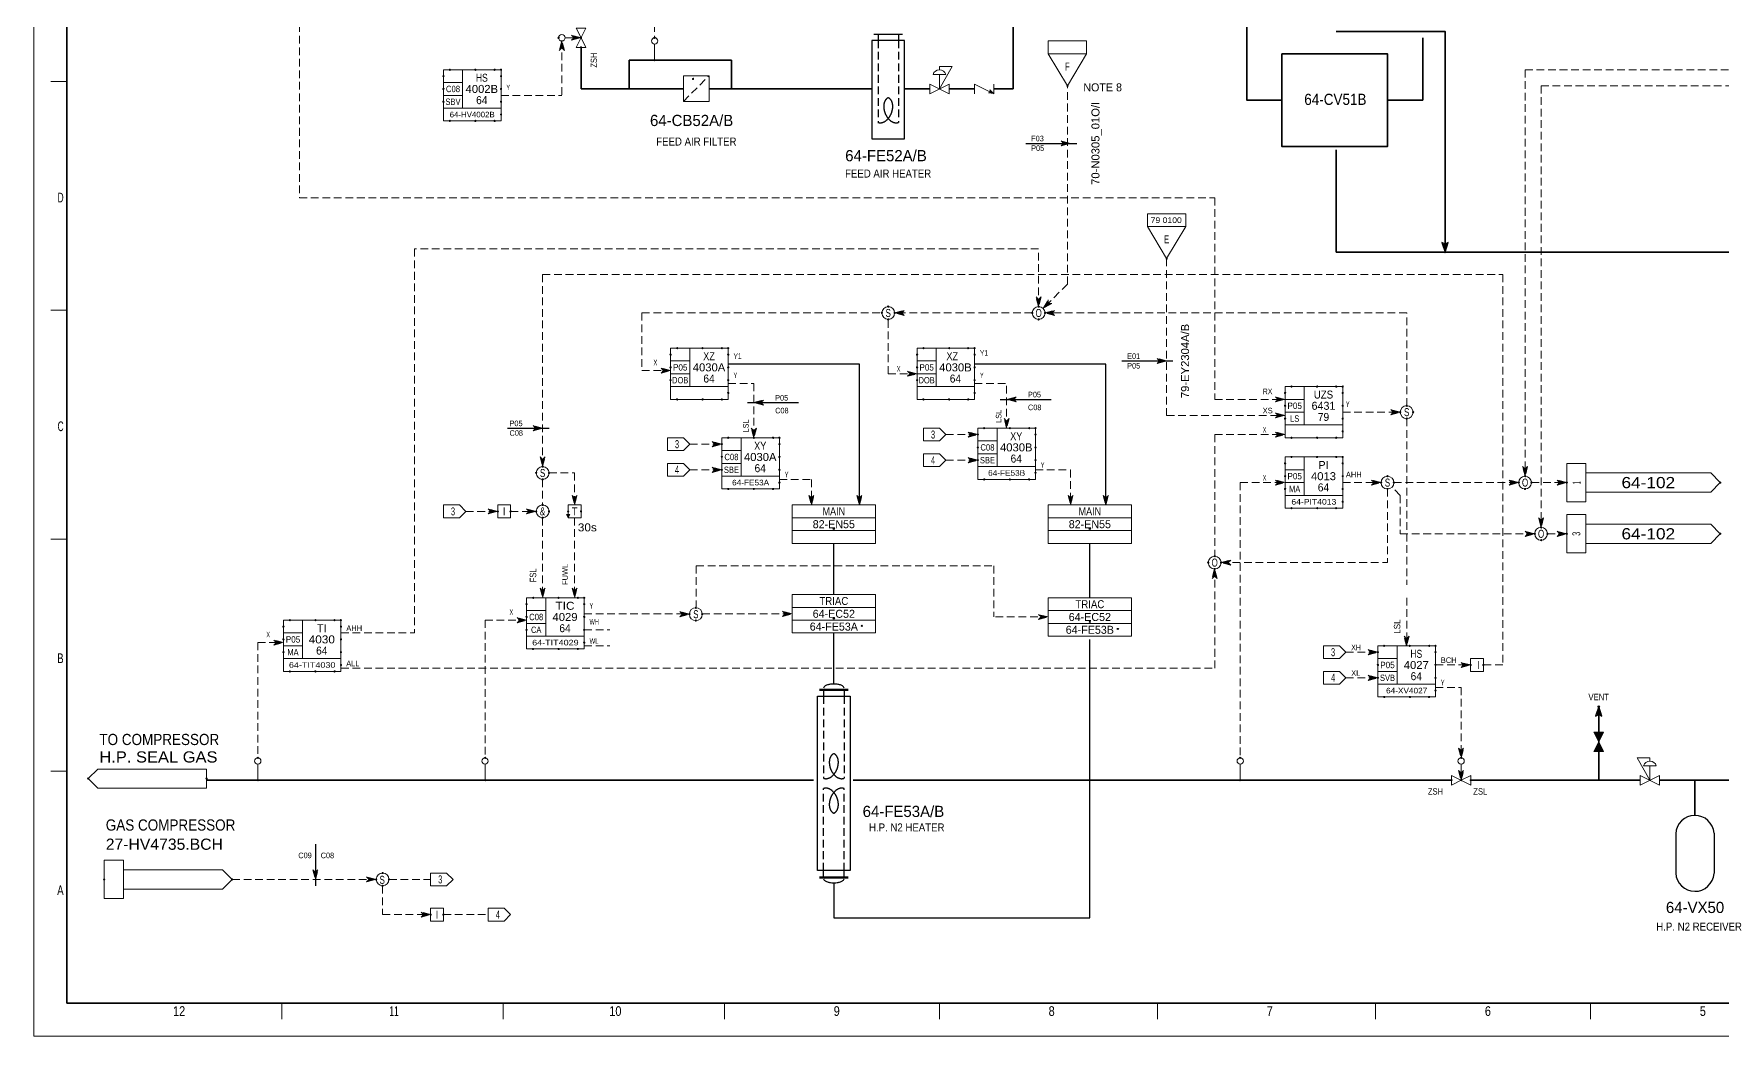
# Model space of a CAD drawing. Header units: millimetres. Extents: x 0 to 845, y 0 to 594.
# Drawn here: x 0 to 528, y 0 to 313 of the extents above; entities that cross this region are included whole.
import ezdxf
from ezdxf.enums import TextEntityAlignment as Align

# ---------------------------------------------------------------- set-up
doc = ezdxf.new("R2010")
doc.units = ezdxf.units.MM
doc.header["$LTSCALE"] = 0.8
doc.header["$PDMODE"] = 32
doc.header["$PDSIZE"] = 0.4
doc.linetypes.add('MEDIUM_DASHED', pattern=[4.5, 3, -1.5])
for name, color, linetype, lineweight in [('1', 7, 'Continuous', 13), ('12', 7, 'Continuous', 13), ('14', 7, 'MEDIUM_DASHED', 25), ('18', 7, 'Continuous', 25), ('30', 7, 'Continuous', 25), ('36', 7, 'Continuous', 25), ('4', 7, 'Continuous', 35), ('40', 7, 'Continuous', 35), ('43', 7, 'Continuous', 13), ('45', 7, 'Continuous', 13), ('46', 7, 'MEDIUM_DASHED', 13), ('47', 7, 'Continuous', 13), ('48', 7, 'Continuous', 13), ('49', 7, 'Continuous', 13), ('50', 7, 'Continuous', 13), ('53', 7, 'Continuous', 13), ('9', 7, 'Continuous', 13)]:
    doc.layers.add(name, color=color, linetype=linetype, lineweight=lineweight)
doc.layers.add('16', color=7, linetype='Continuous')
doc.layers.add('35', color=7, linetype='Continuous')

msp = doc.modelspace()

# ---------------------------------------------------------------- hatches: boundary and pattern name
at = {"layer": '1'}
for points in [[(487.5, 95), (489, 92), (490.5, 95)], [(487.5, 89), (489, 92), (490.5, 89)]]:
    msp.add_hatch(color=256, dxfattribs=at).paths.add_polyline_path(points)

# ---------------------------------------------------------------- linework, layer by layer
at = {"layer": '1', "lineweight": 25}
for p, q in [((262.5197, 313.0803), (271.4803, 313.0803)), ((263.8, 313.0803), (263.8, 311.1598)), ((270.2, 313.0803), (270.2, 311.1598)), ((310, 279), (325.9472, 279)), ((340, 211), (355.9472, 211)), ((223, 198), (238.9472, 198)), ((302, 199), (317.9472, 199)), ((148, 190), (161, 190)), ((10.3331, 10.3819), (10.3331, 156.3638)), ((245.5197, 108.4567), (254.4803, 108.4567)), ((245.5197, 108.137), (254.4803, 108.137)), ((246.8, 108.137), (246.8, 106.2173)), ((253.2, 108.137), (253.2, 106.2173)), ((88, 60), (88, 47)), ((245.5197, 49.8567), (254.4803, 49.8567)), ((245.5197, 49.537), (254.4803, 49.537)), ((246.8, 49.8567), (246.8, 51.7772)), ((253.2, 49.8567), (253.2, 51.7772))]:
    msp.add_line(p, q, dxfattribs=at)
at = {"layer": '1'}
for p, q in [((283, 303), (283, 302)), ((287, 303), (283, 303)), ((283, 296), (287, 303)), ((10.3331, 298.3181), (5.3213, 298.3181)), ((281, 300.5), (285, 300.5)), ((283, 296), (283, 300.5)), ((300, 294.5), (294, 297.5)), ((294, 297.5), (294, 294.5)), ((300, 297.5), (300, 294.5)), ((299, 295.0008), (299.8937, 294.5535)), ((10.3331, 226.8378), (5.3213, 226.8378)), ((10.3331, 155.3567), (5.3213, 155.3567)), ((501, 87), (505, 87)), ((505, 80), (501, 87)), ((507, 84.5), (503, 84.5)), ((505, 87), (505, 86)), ((505, 80), (505, 84.5)), ((10.3331, 82.8693), (5.3213, 82.8693)), ((77.4913, 10.3819), (77.4913, 5.348)), ((146.6543, 10.3819), (146.6543, 5.348)), ((215.8173, 10.3819), (215.8173, 5.348)), ((282.9756, 10.3819), (282.9756, 5.348)), ((351.1362, 10.3819), (351.1362, 5.348)), ((419.2969, 10.3819), (419.2969, 5.348)), ((486.4551, 10.3819), (486.4551, 5.348))]:
    msp.add_line(p, q, dxfattribs=at)
at = {"layer": '1', "lineweight": 35}
msp.add_line((648.9504, 10.3819), (10.3331, 10.3819), dxfattribs=at)
msp.add_lwpolyline([(829.263, 112.0142), (829.263, 582.2276), (10.3331, 582.2276), (10.3331, 10.3819)], dxfattribs=at)
at = {"layer": '1', "lineweight": 25}
for points in [[(261.8803, 280.4402), (272.1197, 280.4402), (272.1197, 311.1598), (261.8803, 311.1598)], [(244.8803, 106.2173), (255.1197, 106.2173), (255.1197, 51.7772), (244.8803, 51.7772)]]:
    msp.add_lwpolyline(points, close=True, dxfattribs=at)
at = {"layer": '1'}
for points in [[(280, 294.5), (280, 297.5), (286, 294.5), (286, 297.5)], [(298.7756, 295.6701), (299, 295.0008), (298.3291, 294.7756), (299.8937, 294.5535)], [(487.5, 95), (489, 92), (490.5, 95)], [(487.5, 89), (489, 92), (490.5, 89)], [(508, 78.5), (508, 81.5), (502, 78.5), (502, 81.5)]]:
    msp.add_lwpolyline(points, close=True, dxfattribs=at)
for points in [[(298.9433, 295.4465), (299.6701, 294.6654), (298.6087, 294.7756)], [(298.6087, 294.7756), (299.2228, 294.889), (298.9433, 295.4465)], [(299.111, 295.2244), (299.4465, 294.7772), (298.8882, 294.7772)]]:
    msp.add_lwpolyline(points, dxfattribs=at)
for centre, start, end in [((283, 299.9165), 16.2602, 163.73982), ((505, 83.9165), 16.26018, 163.7398)]:
    msp.add_arc(centre, 2.0827, start, end, dxfattribs=at)
at = {"layer": '1', "lineweight": 25}
for centre, radius, start, end in [((247.379, 108.7794), 0.579, 134.47215, 180.24052), ((248.5497, 107.5735), 2.2597, 111.07192, 134.23193), ((249.5393, 105.0047), 5.0125, 99.84873, 111.06972), ((250.0006, 102.3507), 7.7063, 90.00404, 99.85285), ((249.9995, 102.3511), 7.7059, 80.14692, 89.99572), ((250.4607, 105.0047), 5.0125, 68.93028, 80.15127), ((251.4502, 107.5733), 2.2599, 45.76685, 68.92686), ((252.6211, 108.7794), 0.5789, 359.76262, 45.53099), ((247.379, 49.2146), 0.579, 179.75948, 225.52785), ((248.5497, 50.4205), 2.2597, 225.76807, 248.92808), ((249.5393, 52.9893), 5.0125, 248.93028, 260.15127), ((250.0006, 55.6433), 7.7063, 260.14715, 269.99596), ((249.9995, 55.6429), 7.7059, 270.00428, 279.85308), ((250.4607, 52.9893), 5.0125, 279.84873, 291.06972), ((251.4502, 50.4207), 2.2599, 291.07314, 314.23315), ((252.6211, 49.2146), 0.5789, 314.46901, 0.23738)]:
    msp.add_arc(centre, radius, start, end, dxfattribs=at)
at = {"layer": '12'}
for p, q in [((278, 190), (278, 186)), ((278, 190), (283, 190)), ((198, 187), (198, 183)), ((198, 187), (203, 187)), ((278, 182), (278, 178)), ((278, 182), (283, 182)), ((198, 179), (198, 175)), ((198, 179), (203, 179)), ((128, 166), (128, 162)), ((128, 166), (133, 166)), ((237, 162), (263, 162)), ((317, 162), (343, 162)), ((237, 158), (263, 158)), ((317, 158), (343, 158)), ((237, 134), (263, 134)), ((317, 133), (343, 133)), ((237, 130), (263, 130)), ((317, 129), (343, 129)), ((403, 122), (403, 118)), ((403, 122), (408, 122)), ((403, 114), (403, 110)), ((403, 114), (408, 114)), ((124, 51), (124, 47)), ((124, 51), (129, 51)), ((142, 40), (142, 36)), ((142, 40), (147, 40))]:
    msp.add_line(p, q, dxfattribs=at)
for points in [[(0, 594), (841, 594), (841, 0), (0, 0)], [(237, 154), (263, 154), (263, 166), (237, 166)], [(317, 154), (343, 154), (343, 166), (317, 166)], [(237, 126), (263, 126), (263, 138), (237, 138)], [(317, 125), (343, 125), (343, 137), (317, 137)]]:
    msp.add_lwpolyline(points, close=True, dxfattribs=at)
for points in [[(278, 186), (283, 186), (285, 188), (283, 190)], [(198, 183), (203, 183), (205, 185), (203, 187)], [(278, 178), (283, 178), (285, 180), (283, 182)], [(198, 175), (203, 175), (205, 177), (203, 179)], [(128, 162), (133, 162), (135, 164), (133, 166)], [(403, 118), (408, 118), (410, 120), (408, 122)], [(403, 110), (408, 110), (410, 112), (408, 114)], [(124, 47), (129, 47), (131, 49), (129, 51)], [(142, 36), (147, 36), (149, 38), (147, 40)]]:
    msp.add_lwpolyline(points, dxfattribs=at)
msp.add_point((206, 299.126), dxfattribs=at)
at = {"layer": '14'}
for p, q in [((263.8, 311.1598), (263.8, 285.5598)), ((270.2, 311.1598), (270.2, 285.5598)), ((246.8, 106.2173), (246.8, 80.6173)), ((253.2, 106.2173), (253.2, 80.6173)), ((246.8, 51.7772), (246.8, 77.3772)), ((253.2, 51.7772), (253.2, 77.3772))]:
    msp.add_line(p, q, dxfattribs=at)
for centre, radius, start, end in [((270.2773, 290.5118), 4.6962, 169.58066, 186.85122), ((268.6768, 290.8066), 3.0688, 144.34582, 169.59087), ((267.7261, 291.4804), 1.9035, 112.42278, 144.14386), ((266.2739, 291.4805), 1.9034, 35.85395, 67.57504), ((265.3231, 290.8066), 3.0688, 10.40913, 35.65418), ((263.7226, 290.5118), 4.6962, 353.14878, 10.41934), ((264.5381, 287.3144), 1.9034, 247.18232, 278.9034), ((264.3471, 288.4641), 3.0688, 279.10476, 304.34981), ((271.671, 290.6792), 6.0999, 186.85074, 202.61654), ((271.6706, 290.6798), 6.0997, 202.62343, 218.38923), ((263.4294, 289.8081), 4.6962, 304.34176, 321.61231), ((270.5705, 289.8081), 4.6962, 218.38769, 235.65824), ((262.3294, 290.68), 6.0998, 321.60889, 337.37469), ((269.6528, 288.4641), 3.0688, 235.65019, 260.89524), ((262.329, 290.6789), 6.0998, 337.38559, 353.15139), ((269.4618, 287.3145), 1.9035, 261.09617, 292.81725), ((253.2774, 85.5688), 4.6962, 169.58066, 186.85122), ((254.671, 85.7362), 6.0999, 186.85074, 202.61654), ((251.6768, 85.8636), 3.0688, 144.34582, 169.59087), ((250.7261, 86.5374), 1.9035, 112.42278, 144.14386), ((249.2739, 86.5375), 1.9034, 35.85395, 67.57504), ((248.3232, 85.8636), 3.0688, 10.40913, 35.65418), ((245.329, 85.7359), 6.0998, 337.38559, 353.15139), ((246.7226, 85.5688), 4.6962, 353.14878, 10.41934), ((247.5382, 82.3714), 1.9034, 247.18232, 278.9034), ((247.3471, 83.5211), 3.0688, 279.10476, 304.34981), ((254.6706, 85.7368), 6.0997, 202.62343, 218.38923), ((246.4294, 84.865), 4.6962, 304.34176, 321.61231), ((253.5706, 84.865), 4.6962, 218.38769, 235.65824), ((245.3294, 85.737), 6.0998, 321.60889, 337.37469), ((252.6529, 83.5211), 3.0688, 235.65019, 260.89524), ((252.4619, 82.3715), 1.9035, 261.09617, 292.81725), ((247.5382, 75.6226), 1.9034, 81.0966, 112.81768), ((247.3471, 74.4728), 3.0688, 55.65019, 80.89524), ((254.671, 72.2578), 6.0999, 157.38346, 173.14926), ((254.6706, 72.2572), 6.0997, 141.61077, 157.37657), ((246.4294, 73.1289), 4.6962, 38.38769, 55.65824), ((253.5706, 73.1289), 4.6962, 124.34176, 141.61231), ((245.3294, 72.257), 6.0998, 22.62531, 38.39111), ((252.6529, 74.4728), 3.0688, 99.10476, 124.34981), ((245.329, 72.258), 6.0998, 6.84861, 22.61441), ((252.4619, 75.6225), 1.9035, 67.18275, 98.90383), ((253.2774, 72.4252), 4.6962, 173.14878, 190.41934), ((251.6768, 72.1303), 3.0688, 190.40913, 215.65418), ((250.7261, 71.4566), 1.9035, 215.85614, 247.57722), ((249.2739, 71.4565), 1.9034, 292.42496, 324.14605), ((248.3232, 72.1303), 3.0688, 324.34582, 349.59087), ((246.7226, 72.4252), 4.6962, 349.58066, 6.85122)]:
    msp.add_arc(centre, radius, start, end, dxfattribs=at)
at = {"layer": '16'}
for p in [(250, 158.4992), (330, 158.4992), (250, 130.4992), (258.7496, 128.2496), (330, 129.4992), (338.7496, 127.2496)]:
    msp.add_point(p, dxfattribs=at)
at = {"layer": '18'}
for p, q in [((250, 138), (250, 154)), ((330, 137), (330, 154)), ((250, 110), (250, 126))]:
    msp.add_line(p, q, dxfattribs=at)
for points in [[(258, 166), (258, 210), (217, 210)], [(335, 166), (335, 210), (294, 210)], [(250, 48), (250, 37), (330, 37), (330, 124)]]:
    msp.add_lwpolyline(points, dxfattribs=at)
at = {"layer": '30'}
for p, q in [((441, 246.5), (441, 247)), ((441, 246), (441, 245.5)), ((489, 102), (489, 102.5)), ((489, 101.5), (489, 101))]:
    msp.add_line(p, q, dxfattribs=at)
for points in [[(441, 245), (442, 248), (441, 247.5), (440, 248)], [(441.5, 247.5), (441, 246), (440.5, 247.5), (441, 247)], [(489, 103), (488, 100), (489, 100.5), (490, 100)], [(488.5, 100.5), (489, 102), (489.5, 100.5), (489, 101)]]:
    msp.add_lwpolyline(points, close=True, dxfattribs=at)
for p in [(441, 247.5), (441, 245), (489, 103), (489, 100.5)]:
    msp.add_point(p, dxfattribs=at)
at = {"layer": '36'}
for p, q in [((513.0953, 63.5008), (513.0953, 50.7685)), ((525.0953, 63.5008), (525.0953, 50.926))]:
    msp.add_line(p, q, dxfattribs=at)
for centre, start, end in [((519.0747, 63.0005), 4.03476, 177.39177), ((519.0747, 51.2761), 182.60823, 355.96524)]:
    msp.add_arc(centre, 6, start, end, dxfattribs=at)
at = {"layer": '4'}
msp.add_lwpolyline([(390, 307), (423, 307), (423, 278), (390, 278)], close=True, dxfattribs=at)
at = {"layer": '40'}
for p, q in [((434, 312), (434, 292.5)), ((171, 309), (171, 296)), ((186, 305), (186, 296)), ((218, 305), (186, 305)), ((218, 296), (218, 305)), ((203, 296), (171, 296)), ((262, 296), (211, 296)), ((272, 296), (280, 296)), ((286, 296), (294, 296)), ((300, 296), (306, 296)), ((423, 292.5), (434, 292.5)), ((407, 277), (407, 245)), ((407, 245), (649, 245)), ((489, 103), (489, 80)), ((243.6, 80), (54, 80)), ((443, 80), (256, 80)), ((502, 80), (449, 80)), ((530, 80), (508, 80)), ((519, 80), (519, 69))]:
    msp.add_line(p, q, dxfattribs=at)
for points in [[(379, 360.5), (379, 292.5), (390, 292.5)], [(300, 354), (306, 354), (306, 296)], [(407, 314), (441, 314), (441, 245)]]:
    msp.add_lwpolyline(points, dxfattribs=at)
at = {"layer": '40', "lineweight": 13}
msp.add_lwpolyline([(203, 300.126), (211, 300.126), (211, 292.126), (203, 292.126)], close=True, dxfattribs=at)
at = {"layer": '43'}
msp.add_lwpolyline([(54, 83.5), (20, 83.5), (17, 80.5), (20, 77.5), (54, 77.5)], close=True, dxfattribs=at)
for p in [(17, 80.5), (54, 80.5)]:
    msp.add_point(p, dxfattribs=at)
at = {"layer": '46'}
for p, q in [((83, 363), (83, 262)), ((194, 327), (194, 312)), ((165, 311), (165, 294)), ((466, 302), (555, 302)), ((466, 302), (466, 175)), ((203, 292.126), (211, 300.126)), ((323, 235), (323, 297)), ((471, 297), (471, 159.0772)), ((471, 297), (712.0236, 297)), ((146, 294), (165, 294)), ((83, 262), (369, 262)), ((369, 262), (369, 199)), ((119, 246), (119, 126)), ((314, 246), (119, 246)), ((314, 228), (314, 246)), ((354, 243), (354, 194)), ((159, 238), (459, 238)), ((159, 238), (159, 178)), ((459, 238), (459, 116)), ((323, 235), (315.4142, 227.4142)), ((190, 226), (265, 226)), ((190, 226), (190, 208)), ((267, 207), (267, 224)), ((312, 226), (269, 226)), ((429, 226), (316, 226)), ((429, 197), (429, 226)), ((190, 208), (199, 208)), ((267, 207), (276, 207)), ((217, 204), (225, 204)), ((225, 204), (225, 187)), ((294, 204), (304, 204)), ((304, 190), (304, 204)), ((369, 199), (391, 199)), ((409, 195), (427, 195)), ((409, 195), (427, 195)), ((429, 193), (429, 141)), ((205, 185), (215, 185)), ((285, 188), (295, 188)), ((369, 188), (391, 188)), ((369, 188), (369, 150)), ((285, 180), (295, 180)), ((205, 177), (215, 177)), ((313, 177), (324, 177)), ((324, 177), (324, 167)), ((159, 174), (159, 166)), ((377, 173), (377, 87)), ((377, 173), (392, 173)), ((409, 173), (421, 173)), ((423, 171), (423, 148)), ((427, 169), (424.4142, 171.5858)), ((425, 173), (463, 173)), ((427, 169), (427, 157)), ((468, 173), (479, 173)), ((135, 164), (145, 164)), ((149, 164), (157, 164)), ((159, 162), (159, 137)), ((169, 162), (169, 137)), ((427, 157), (468, 157)), ((473, 157), (479, 157)), ((371, 148), (423, 148)), ((207, 147), (300, 147)), ((207, 147), (207, 133.8756)), ((300, 147), (300, 131)), ((172, 132), (204, 132)), ((208.8748, 132), (236, 132)), ((429, 137), (429, 122)), ((141, 130), (141, 87)), ((141, 130), (154, 130)), ((172, 127), (180, 127)), ((300.5, 131), (315.5, 131)), ((70, 123), (77, 123)), ((70, 123), (70, 87)), ((96, 126), (119, 126)), ((172, 122), (180, 122)), ((410, 120), (420, 120)), ((96, 115), (121, 115)), ((410, 112), (420, 112)), ((438, 116), (448, 116)), ((453, 116), (459, 116)), ((438, 109), (446, 109)), ((446, 109), (446, 88)), ((62, 49), (107, 49)), ((111, 49), (124, 49)), ((109, 47), (109, 38)), ((109, 38), (123, 38)), ((128, 38), (142, 38))]:
    msp.add_line(p, q, dxfattribs=at)
for points in [[(171.026, 312), (168.026, 312.8), (168.826, 312), (168.026, 311.2)], [(170.626, 312), (168.426, 312.6), (169.026, 312), (168.426, 311.4)], [(170.226, 312), (168.826, 312.4), (169.226, 312), (168.826, 311.6)], [(169.826, 312), (169.226, 312.2), (169.426, 312), (169.226, 311.8)], [(165, 311), (164.2, 308), (165, 308.8), (165.8, 308)], [(165, 310.6), (164.4, 308.4), (165, 309), (165.6, 308.4)], [(165, 310.2), (164.6, 308.8), (165, 309.2), (165.4, 308.8)], [(165, 309.8), (164.8, 309.2), (165, 309.4), (165.2, 309.2)], [(324, 279), (321, 279.8), (321.8, 279), (321, 278.2)], [(323.6, 279), (321.4, 279.6), (322, 279), (321.4, 278.4)], [(323.2, 279), (321.8, 279.4), (322.2, 279), (321.8, 278.6)], [(322.8, 279), (322.2, 279.2), (322.4, 279), (322.2, 278.8)], [(313.9764, 228), (313.1764, 231), (313.9764, 230.2), (314.7764, 231)], [(313.9764, 228.4), (313.3764, 230.6), (313.9764, 230), (314.5764, 230.6)], [(313.9764, 228.8), (313.5764, 230.2), (313.9764, 229.8), (314.3764, 230.2)], [(313.9764, 229.2), (313.7764, 229.8), (313.9764, 229.6), (314.1764, 229.8)], [(315.4142, 227.4142), (316.9693, 230.1016), (316.9693, 228.9701), (318.1008, 228.9701)], [(315.6969, 227.6976), (316.8283, 229.6772), (316.8283, 228.8283), (317.6764, 228.8283)], [(315.9795, 227.9803), (316.6874, 229.2535), (316.6866, 228.6874), (317.2528, 228.6874)], [(316.2622, 228.263), (316.5457, 228.8283), (316.5457, 228.5457), (316.8276, 228.5449)], [(269, 226), (272, 226.8), (271.2, 226), (272, 225.2)], [(269.4, 226), (271.6, 226.6), (271, 226), (271.6, 225.4)], [(269.8, 226), (271.2, 226.4), (270.8, 226), (271.2, 225.6)], [(270.2, 226), (270.8, 226.2), (270.6, 226), (270.8, 225.8)], [(316, 226), (319, 226.8), (318.2, 226), (319, 225.2)], [(316.4, 226), (318.6, 226.6), (318, 226), (318.6, 225.4)], [(316.8, 226), (318.2, 226.4), (317.8, 226), (318.2, 225.6)], [(317.2, 226), (317.8, 226.2), (317.6, 226), (317.8, 225.8)], [(354, 211), (351, 211.8), (351.8, 211), (351, 210.2)], [(353.6, 211), (351.4, 211.6), (352, 211), (351.4, 210.4)], [(353.2, 211), (351.8, 211.4), (352.2, 211), (351.8, 210.6)], [(352.8, 211), (352.2, 211.2), (352.4, 211), (352.2, 210.8)], [(199, 208), (196, 208.8), (196.8, 208), (196, 207.2)], [(198.6, 208), (196.4, 208.6), (197, 208), (196.4, 207.4)], [(198.2, 208), (196.8, 208.4), (197.2, 208), (196.8, 207.6)], [(197.8, 208), (197.2, 208.2), (197.4, 208), (197.2, 207.8)], [(276, 207), (273, 207.8), (273.8, 207), (273, 206.2)], [(275.6, 207), (273.4, 207.6), (274, 207), (273.4, 206.4)], [(275.2, 207), (273.8, 207.4), (274.2, 207), (273.8, 206.6)], [(274.8, 207), (274.2, 207.2), (274.4, 207), (274.2, 206.8)], [(225, 198), (228, 198.8), (227.2, 198), (228, 197.2)], [(225.4, 198), (227.6, 198.6), (227, 198), (227.6, 197.4)], [(225.8, 198), (227.2, 198.4), (226.8, 198), (227.2, 197.6)], [(226.2, 198), (226.8, 198.2), (226.6, 198), (226.8, 197.8)], [(304, 199), (307, 199.8), (306.2, 199), (307, 198.2)], [(304.4, 199), (306.6, 199.6), (306, 199), (306.6, 198.4)], [(304.8, 199), (306.2, 199.4), (305.8, 199), (306.2, 198.6)], [(305.2, 199), (305.8, 199.2), (305.6, 199), (305.8, 198.8)], [(391, 199), (388, 199.8), (388.8, 199), (388, 198.2)], [(390.6, 199), (388.4, 199.6), (389, 199), (388.4, 198.4)], [(390.2, 199), (388.8, 199.4), (389.2, 199), (388.8, 198.6)], [(389.8, 199), (389.2, 199.2), (389.4, 199), (389.2, 198.8)], [(427, 195), (424, 195.8), (424.8, 195), (424, 194.2)], [(426.6, 195), (424.4, 195.6), (425, 195), (424.4, 194.4)], [(426.2, 195), (424.8, 195.4), (425.2, 195), (424.8, 194.6)], [(159, 190), (156, 190.8), (156.8, 190), (156, 189.2)], [(158.6, 190), (156.4, 190.6), (157, 190), (156.4, 189.4)], [(158.2, 190), (156.8, 190.4), (157.2, 190), (156.8, 189.6)], [(157.8, 190), (157.2, 190.2), (157.4, 190), (157.2, 189.8)], [(225, 187), (224.2, 190), (225, 189.2), (225.8, 190)], [(304, 190), (303.2, 193), (304, 192.2), (304.8, 193)], [(304, 190.4), (303.4, 192.6), (304, 192), (304.6, 192.6)], [(304, 190.8), (303.6, 192.2), (304, 191.8), (304.4, 192.2)], [(304, 191.2), (303.8, 191.8), (304, 191.6), (304.2, 191.8)], [(390.6, 194), (388.4, 194.6), (389, 194), (388.4, 193.4)], [(390.2, 194), (388.8, 194.4), (389.2, 194), (388.8, 193.6)], [(389.8, 194), (389.2, 194.2), (389.4, 194), (389.2, 193.8)], [(425.8, 195), (425.2, 195.2), (425.4, 195), (425.2, 194.8)], [(215, 185), (212, 185.8), (212.8, 185), (212, 184.2)], [(214.6, 185), (212.4, 185.6), (213, 185), (212.4, 184.4)], [(214.2, 185), (212.8, 185.4), (213.2, 185), (212.8, 184.6)], [(213.8, 185), (213.2, 185.2), (213.4, 185), (213.2, 184.8)], [(225, 187.4), (224.4, 189.6), (225, 189), (225.6, 189.6)], [(225, 187.8), (224.6, 189.2), (225, 188.8), (225.4, 189.2)], [(225, 188.2), (224.8, 188.8), (225, 188.6), (225.2, 188.8)], [(295, 188), (292, 188.8), (292.8, 188), (292, 187.2)], [(294.6, 188), (292.4, 188.6), (293, 188), (292.4, 187.4)], [(294.2, 188), (292.8, 188.4), (293.2, 188), (292.8, 187.6)], [(293.8, 188), (293.2, 188.2), (293.4, 188), (293.2, 187.8)], [(391, 188), (388, 188.8), (388.8, 188), (388, 187.2)], [(390.6, 188), (388.4, 188.6), (389, 188), (388.4, 187.4)], [(390.2, 188), (388.8, 188.4), (389.2, 188), (388.8, 187.6)], [(389.8, 188), (389.2, 188.2), (389.4, 188), (389.2, 187.8)], [(159, 178), (159.8, 181), (159, 180.2), (158.2, 181)], [(159, 178.4), (159.6, 180.6), (159, 180), (158.4, 180.6)], [(159, 178.8), (159.4, 180.2), (159, 179.8), (158.6, 180.2)], [(159, 179.2), (159.2, 179.8), (159, 179.6), (158.8, 179.8)], [(295, 180), (292, 180.8), (292.8, 180), (292, 179.2)], [(294.6, 180), (292.4, 180.6), (293, 180), (292.4, 179.4)], [(294.2, 180), (292.8, 180.4), (293.2, 180), (292.8, 179.6)], [(293.8, 180), (293.2, 180.2), (293.4, 180), (293.2, 179.8)], [(215, 177), (212, 177.8), (212.8, 177), (212, 176.2)], [(214.6, 177), (212.4, 177.6), (213, 177), (212.4, 176.4)], [(214.2, 177), (212.8, 177.4), (213.2, 177), (212.8, 176.6)], [(213.8, 177), (213.2, 177.2), (213.4, 177), (213.2, 176.8)], [(466, 175), (465.2, 178), (466, 177.2), (466.8, 178)], [(466, 175.4), (465.4, 177.6), (466, 177), (466.6, 177.6)], [(466, 175.8), (465.6, 177.2), (466, 176.8), (466.4, 177.2)], [(466, 176.2), (465.8, 176.8), (466, 176.6), (466.2, 176.8)], [(169, 166), (169.8, 169), (169, 168.2), (168.2, 169)], [(243, 166), (243.8, 169), (243, 168.2), (242.2, 169)], [(258, 166), (258.8, 169), (258, 168.2), (257.2, 169)], [(324, 166), (324.8, 169), (324, 168.2), (323.2, 169)], [(335, 166), (335.8, 169), (335, 168.2), (334.2, 169)], [(391, 173), (388, 173.8), (388.8, 173), (388, 172.2)], [(390.6, 173), (388.4, 173.6), (389, 173), (388.4, 172.4)], [(390.2, 173), (388.8, 173.4), (389.2, 173), (388.8, 172.6)], [(389.8, 173), (389.2, 173.2), (389.4, 173), (389.2, 172.8)], [(421, 173), (418, 173.8), (418.8, 173), (418, 172.2)], [(420.6, 173), (418.4, 173.6), (419, 173), (418.4, 172.4)], [(420.2, 173), (418.8, 173.4), (419.2, 173), (418.8, 172.6)], [(419.8, 173), (419.2, 173.2), (419.4, 173), (419.2, 172.8)], [(464, 173), (461, 173.8), (461.8, 173), (461, 172.2)], [(463.6, 173), (461.4, 173.6), (462, 173), (461.4, 172.4)], [(463.2, 173), (461.8, 173.4), (462.2, 173), (461.8, 172.6)], [(462.8, 173), (462.2, 173.2), (462.4, 173), (462.2, 172.8)], [(479, 173), (476, 173.8), (476.8, 173), (476, 172.2)], [(478.6, 173), (476.4, 173.6), (477, 173), (476.4, 172.4)], [(478.2, 173), (476.8, 173.4), (477.2, 173), (476.8, 172.6)], [(477.8, 173), (477.2, 173.2), (477.4, 173), (477.2, 172.8)], [(145, 164), (142, 164.8), (142.8, 164), (142, 163.2)], [(144.6, 164), (142.4, 164.6), (143, 164), (142.4, 163.4)], [(144.2, 164), (142.8, 164.4), (143.2, 164), (142.8, 163.6)], [(143.8, 164), (143.2, 164.2), (143.4, 164), (143.2, 163.8)], [(157, 164), (154, 164.8), (154.8, 164), (154, 163.2)], [(156.6, 164), (154.4, 164.6), (155, 164), (154.4, 163.4)], [(156.2, 164), (154.8, 164.4), (155.2, 164), (154.8, 163.6)], [(155.8, 164), (155.2, 164.2), (155.4, 164), (155.2, 163.8)], [(169, 166.4), (169.6, 168.6), (169, 168), (168.4, 168.6)], [(169, 166.8), (169.4, 168.2), (169, 167.8), (168.6, 168.2)], [(169, 167.2), (169.2, 167.8), (169, 167.6), (168.8, 167.8)], [(243, 166.4), (243.6, 168.6), (243, 168), (242.4, 168.6)], [(243, 166.8), (243.4, 168.2), (243, 167.8), (242.6, 168.2)], [(243, 167.2), (243.2, 167.8), (243, 167.6), (242.8, 167.8)], [(258, 166.4), (258.6, 168.6), (258, 168), (257.4, 168.6)], [(258, 166.8), (258.4, 168.2), (258, 167.8), (257.6, 168.2)], [(258, 167.2), (258.2, 167.8), (258, 167.6), (257.8, 167.8)], [(324, 166.4), (324.6, 168.6), (324, 168), (323.4, 168.6)], [(324, 166.8), (324.4, 168.2), (324, 167.8), (323.6, 168.2)], [(324, 167.2), (324.2, 167.8), (324, 167.6), (323.8, 167.8)], [(335, 166.4), (335.6, 168.6), (335, 168), (334.4, 168.6)], [(335, 166.8), (335.4, 168.2), (335, 167.8), (334.6, 168.2)], [(335, 167.2), (335.2, 167.8), (335, 167.6), (334.8, 167.8)], [(471, 159), (470.2, 162), (471, 161.2), (471.8, 162)], [(471, 159.4), (470.4, 161.6), (471, 161), (471.6, 161.6)], [(471, 159.8), (470.6, 161.2), (471, 160.8), (471.4, 161.2)], [(471, 160.2), (470.8, 160.8), (471, 160.6), (471.2, 160.8)], [(469, 157), (466, 157.8), (466.8, 157), (466, 156.2)], [(468.6, 157), (466.4, 157.6), (467, 157), (466.4, 156.4)], [(468.2, 157), (466.8, 157.4), (467.2, 157), (466.8, 156.6)], [(467.8, 157), (467.2, 157.2), (467.4, 157), (467.2, 156.8)], [(479, 157), (476, 157.8), (476.8, 157), (476, 156.2)], [(478.6, 157), (476.4, 157.6), (477, 157), (476.4, 156.4)], [(478.2, 157), (476.8, 157.4), (477.2, 157), (476.8, 156.6)], [(477.8, 157), (477.2, 157.2), (477.4, 157), (477.2, 156.8)], [(371, 148), (374, 148.8), (373.2, 148), (374, 147.2)], [(371.4, 148), (373.6, 148.6), (373, 148), (373.6, 147.4)], [(371.8, 148), (373.2, 148.4), (372.8, 148), (373.2, 147.6)], [(372.2, 148), (372.8, 148.2), (372.6, 148), (372.8, 147.8)], [(368.9764, 146), (368.1764, 143), (368.9764, 143.8), (369.7764, 143)], [(368.9764, 145.6), (368.3764, 143.4), (368.9764, 144), (369.5764, 143.4)], [(368.9764, 145.2), (368.5764, 143.8), (368.9764, 144.2), (369.3764, 143.8)], [(368.9764, 144.8), (368.7764, 144.2), (368.9764, 144.4), (369.1764, 144.2)], [(159, 137), (159.8, 140), (159, 139.2), (158.2, 140)], [(159, 137.4), (159.6, 139.6), (159, 139), (158.4, 139.6)], [(159, 137.8), (159.4, 139.2), (159, 138.8), (158.6, 139.2)], [(159, 138.2), (159.2, 138.8), (159, 138.6), (158.8, 138.8)], [(169, 137), (169.8, 140), (169, 139.2), (168.2, 140)], [(169, 137.4), (169.6, 139.6), (169, 139), (168.4, 139.6)], [(169, 137.8), (169.4, 139.2), (169, 138.8), (168.6, 139.2)], [(169, 138.2), (169.2, 138.8), (169, 138.6), (168.8, 138.8)], [(204.8787, 131.8787), (201.8787, 132.6787), (202.6787, 131.8787), (201.8787, 131.0787)], [(204.4787, 131.8787), (202.2787, 132.4787), (202.8787, 131.8787), (202.2787, 131.2787)], [(204.0787, 131.8787), (202.6787, 132.2787), (203.0787, 131.8787), (202.6787, 131.4787)], [(203.6787, 131.8787), (203.0787, 132.0787), (203.2787, 131.8787), (203.0787, 131.6787)], [(237, 132), (234, 132.8), (234.8, 132), (234, 131.2)], [(236.6, 132), (234.4, 132.6), (235, 132), (234.4, 131.4)], [(236.2, 132), (234.8, 132.4), (235.2, 132), (234.8, 131.6)], [(235.8, 132), (235.2, 132.2), (235.4, 132), (235.2, 131.8)], [(154, 130), (151, 130.8), (151.8, 130), (151, 129.2)], [(153.6, 130), (151.4, 130.6), (152, 130), (151.4, 129.4)], [(153.2, 130), (151.8, 130.4), (152.2, 130), (151.8, 129.6)], [(152.8, 130), (152.2, 130.2), (152.4, 130), (152.2, 129.8)], [(317, 131), (314, 131.8), (314.8, 131), (314, 130.2)], [(316.6, 131), (314.4, 131.6), (315, 131), (314.4, 130.4)], [(316.2, 131), (314.8, 131.4), (315.2, 131), (314.8, 130.6)], [(315.8, 131), (315.2, 131.2), (315.4, 131), (315.2, 130.8)], [(78, 123), (75, 123.8), (75.8, 123), (75, 122.2)], [(77.6, 123), (75.4, 123.6), (76, 123), (75.4, 122.4)], [(77.2, 123), (75.8, 123.4), (76.2, 123), (75.8, 122.6)], [(76.8, 123), (76.2, 123.2), (76.4, 123), (76.2, 122.8)], [(428.9764, 122), (428.1764, 125), (428.9764, 124.2), (429.7764, 125)], [(428.9764, 122.4), (428.3764, 124.6), (428.9764, 124), (429.5764, 124.6)], [(428.9764, 122.8), (428.5764, 124.2), (428.9764, 123.8), (429.3764, 124.2)], [(428.9764, 123.2), (428.7764, 123.8), (428.9764, 123.6), (429.1764, 123.8)], [(420, 120), (417, 120.8), (417.8, 120), (417, 119.2)], [(419.6, 120), (417.4, 120.6), (418, 120), (417.4, 119.4)], [(419.2, 120), (417.8, 120.4), (418.2, 120), (417.8, 119.6)], [(418.8, 120), (418.2, 120.2), (418.4, 120), (418.2, 119.8)], [(449, 116), (446, 116.8), (446.8, 116), (446, 115.2)], [(448.6, 116), (446.4, 116.6), (447, 116), (446.4, 115.4)], [(448.2, 116), (446.8, 116.4), (447.2, 116), (446.8, 115.6)], [(447.8, 116), (447.2, 116.2), (447.4, 116), (447.2, 115.8)], [(420, 112), (417, 112.8), (417.8, 112), (417, 111.2)], [(419.6, 112), (417.4, 112.6), (418, 112), (417.4, 111.4)], [(419.2, 112), (417.8, 112.4), (418.2, 112), (417.8, 111.6)], [(418.8, 112), (418.2, 112.2), (418.4, 112), (418.2, 111.8)], [(446, 87), (446.8, 90), (446, 89.2), (445.2, 90)], [(446, 87.4), (446.6, 89.6), (446, 89), (445.4, 89.6)], [(446, 87.8), (446.4, 89.2), (446, 88.8), (445.6, 89.2)], [(446, 88.2), (446.2, 88.8), (446, 88.6), (445.8, 88.8)], [(446, 80), (446.8, 83), (446, 82.2), (445.2, 83)], [(446, 80.4), (446.6, 82.6), (446, 82), (445.4, 82.6)], [(446, 80.8), (446.4, 82.2), (446, 81.8), (445.6, 82.2)], [(446, 81.2), (446.2, 81.8), (446, 81.6), (445.8, 81.8)], [(88, 49), (88.8, 52), (88, 51.2), (87.2, 52)], [(88, 49.4), (88.6, 51.6), (88, 51), (87.4, 51.6)], [(88, 49.8), (88.4, 51.2), (88, 50.8), (87.6, 51.2)], [(88, 50.2), (88.2, 50.8), (88, 50.6), (87.8, 50.8)], [(107, 49), (104, 49.8), (104.8, 49), (104, 48.2)], [(106.6, 49), (104.4, 49.6), (105, 49), (104.4, 48.4)], [(106.2, 49), (104.8, 49.4), (105.2, 49), (104.8, 48.6)], [(105.8, 49), (105.2, 49.2), (105.4, 49), (105.2, 48.8)], [(124, 38), (121, 38.8), (121.8, 38), (121, 37.2)], [(123.6, 38), (121.4, 38.6), (122, 38), (121.4, 37.4)], [(123.2, 38), (121.8, 38.4), (122.2, 38), (121.8, 37.6)], [(122.8, 38), (122.2, 38.2), (122.4, 38), (122.2, 37.8)]]:
    msp.add_lwpolyline(points, close=True, dxfattribs=at)
for points in [[(354, 194), (391, 194), (388, 194.8), (388.8, 194), (388, 193.2), (391, 194)], [(161, 176), (169, 176), (169, 166)], [(233, 174), (243, 174), (243, 166)], [(121, 115), (369, 115), (369, 146)]]:
    msp.add_lwpolyline(points, dxfattribs=at)
at = {"layer": '47'}
for p, q in [((171, 312), (166, 312)), ((194, 305), (194, 310)), ((70, 80), (70, 85)), ((141, 80), (141, 85)), ((377, 80), (377, 85)), ((446, 80), (446, 85))]:
    msp.add_line(p, q, dxfattribs=at)
for points in [[(171, 312), (169.5, 315), (172.5, 315), (169.5, 309), (172.5, 309)], [(446, 80), (449, 81.5), (449, 78.5), (443, 81.5), (443, 78.5)]]:
    msp.add_lwpolyline(points, close=True, dxfattribs=at)
for centre in [(164.9998, 311.9998), (194, 311), (70, 86), (141, 86), (377, 86), (445.9998, 86.0002)]:
    msp.add_circle(centre, 1, dxfattribs=at)
for p in [(164, 312), (171, 312), (194, 312), (171, 309), (194, 305), (70, 87), (141, 87), (377, 87), (446, 87), (70, 80), (141, 80), (377, 80), (443, 80), (446, 80), (449, 80)]:
    msp.add_point(p, dxfattribs=at)
at = {"layer": '48'}
for p, q in [((134, 302), (134, 290)), ((128, 298), (134, 298)), ((128, 294), (134, 294)), ((205, 215), (205, 203)), ((282, 215), (282, 203)), ((199, 211), (205, 211)), ((199, 207), (205, 207)), ((276, 211), (282, 211)), ((276, 207), (282, 207)), ((397, 203), (397, 191)), ((391, 199), (397, 199)), ((301, 190), (301, 178)), ((391, 195), (397, 195)), ((221, 187), (221, 175)), ((295, 186), (301, 186)), ((215, 183), (221, 183)), ((295, 182), (301, 182)), ((397, 181), (397, 169)), ((215, 179), (221, 179)), ((391, 177), (397, 177)), ((391, 173), (397, 173)), ((154, 133), (160, 133)), ((160, 137), (160, 125)), ((84, 130), (84, 118)), ((154, 129), (160, 129)), ((78, 126), (84, 126)), ((78, 122), (84, 122)), ((426, 122), (426, 110)), ((420, 118), (426, 118)), ((420, 114), (426, 114))]:
    msp.add_line(p, q, dxfattribs=at)
for points in [[(128, 302), (146, 302), (146, 290), (128, 290)], [(199, 215), (217, 215), (217, 203), (199, 203)], [(276, 215), (294, 215), (294, 203), (276, 203)], [(391, 203), (409, 203), (409, 191), (391, 191)], [(295, 190), (313, 190), (313, 178), (295, 178)], [(215, 187), (233, 187), (233, 175), (215, 175)], [(391, 181), (409, 181), (409, 169), (391, 169)], [(149, 162), (145, 162), (145, 166), (149, 166)], [(167, 162), (171, 162), (171, 166), (167, 166)], [(167, 162), (166.5, 163), (167.5, 163)], [(154, 137), (172, 137), (172, 125), (154, 125)], [(78, 130), (96, 130), (96, 118), (78, 118)], [(420, 122), (438, 122), (438, 110), (420, 110)], [(448.9764, 114), (452.9764, 114), (452.9764, 118), (448.9764, 118)], [(128, 36), (124, 36), (124, 40), (128, 40)]]:
    msp.add_lwpolyline(points, close=True, dxfattribs=at)
for points in [[(128, 290), (128, 286), (146, 286), (146, 290)], [(199, 203), (199, 199), (217, 199), (217, 203)], [(276, 203), (276, 199), (294, 199), (294, 203)], [(391, 191), (391, 187), (409, 187), (409, 191)], [(215, 175), (215, 171), (233, 171), (233, 175)], [(295, 178), (295, 174), (313, 174), (313, 178)], [(391, 169), (391, 165), (409, 165), (409, 169)], [(166.6378, 162.8976), (166.9528, 162.2677), (167.3465, 162.8976), (166.7953, 162.8189), (166.9528, 162.5039), (167.1102, 162.7402), (166.9528, 162.7402)], [(154, 125), (154, 121), (172, 121), (172, 125)], [(78, 118), (78, 114), (96, 114), (96, 118)], [(420, 110), (420, 106), (438, 106), (438, 110)]]:
    msp.add_lwpolyline(points, dxfattribs=at)
for centre in [(267, 226), (314, 226), (429, 195), (159, 176), (423, 173), (466, 173), (159, 164), (471, 157), (369, 148), (206.8784, 131.8791), (109, 49)]:
    msp.add_circle(centre, 2, dxfattribs=at)
for p in [(130, 302), (138, 302), (144, 302), (146, 302), (128, 300), (128, 296), (146, 300), (146, 296), (128, 292), (146, 292), (130, 286), (138, 286), (144, 286), (146, 288), (267, 228), (314, 228), (265, 226), (267, 224), (269, 226), (312, 226), (314, 224), (316, 226), (199, 213), (201, 215), (209, 215), (215, 215), (217, 215), (217, 213), (276, 213), (278, 215), (286, 215), (292, 215), (294, 215), (294, 213), (199, 209), (217, 209), (276, 209), (294, 209), (199, 205), (217, 205), (217, 201), (276, 205), (294, 205), (294, 201), (391, 201), (393, 203), (401, 203), (407, 203), (409, 203), (409, 201), (201, 199), (209, 199), (215, 199), (278, 199), (286, 199), (292, 199), (391, 197), (409, 197), (429, 197), (297, 190), (305, 190), (311, 190), (313, 190), (391, 193), (409, 193), (427, 195), (429, 193), (431, 195), (215, 185), (217, 187), (225, 187), (231, 187), (233, 187), (233, 185), (295, 188), (313, 188), (393, 187), (401, 187), (407, 187), (409, 189), (215, 181), (233, 181), (295, 184), (295, 180), (313, 184), (313, 180), (393, 181), (401, 181), (407, 181), (409, 181), (157, 176), (159, 178), (159, 174), (161, 176), (215, 177), (233, 177), (297, 174), (305, 174), (311, 174), (313, 176), (391, 179), (391, 175), (409, 179), (409, 175), (423, 175), (466, 175), (217, 171), (225, 171), (231, 171), (233, 173), (391, 171), (409, 171), (421, 173), (423, 171), (425, 173), (464, 173), (466, 171), (468, 173), (145, 164), (149, 164), (157, 164), (159, 166), (161, 164), (167, 164), (171, 164), (393, 165), (401, 165), (407, 165), (409, 167), (159, 162), (471, 159), (469, 157), (471, 155), (473, 157), (367, 148), (369, 150), (371, 148), (369, 146), (156, 137), (164, 137), (170, 137), (172, 137), (154, 135), (172, 135), (204.8787, 131.8787), (206.8787, 133.8787), (208.8787, 131.8787), (78, 128), (80, 130), (88, 130), (94, 130), (96, 130), (96, 128), (154, 131), (154, 127), (172, 131), (172, 127), (206.8787, 129.8787), (78, 124), (96, 124), (172, 123), (422, 122), (430, 122), (436, 122), (438, 122), (78, 120), (96, 120), (96, 116), (156, 121), (164, 121), (170, 121), (420, 120), (420, 116), (438, 120), (438, 116), (448.9764, 116), (452.9764, 116), (80, 114), (88, 114), (94, 114), (420, 112), (438, 112), (422, 106), (430, 106), (436, 106), (438, 108), (107, 48.9992), (109, 50.9992), (111, 48.9992), (109, 46.9992), (124, 38), (128, 38)]:
    msp.add_point(p, dxfattribs=at)
at = {"layer": '49'}
for p, q in [((485, 179), (479, 179)), ((485, 167), (485, 179)), ((524, 176), (485, 176)), ((524, 170), (485, 170)), ((485, 163), (479, 163)), ((485, 151), (485, 163)), ((524, 160), (485, 160)), ((524, 154), (485, 154)), ((28, 55), (22, 55)), ((28, 43), (28, 55)), ((59, 52), (28, 52)), ((59, 46), (28, 46))]:
    msp.add_line(p, q, dxfattribs=at)
for points in [[(479, 179), (479, 167), (485, 167)], [(524, 176), (527, 173), (524, 170)], [(479, 163), (479, 151), (485, 151)], [(524, 160), (527, 157), (524, 154)], [(22, 55), (22, 43), (28, 43)], [(59, 52), (62, 49), (59, 46)]]:
    msp.add_lwpolyline(points, dxfattribs=at)
for p in [(479, 173), (527, 173), (479, 157), (527, 157), (22, 49), (62, 49)]:
    msp.add_point(p, dxfattribs=at)
at = {"layer": '53'}
for points in [[(317, 311), (329, 311), (329, 307), (317, 307)], [(348, 257), (360, 257), (360, 253), (348, 253)]]:
    msp.add_lwpolyline(points, close=True, dxfattribs=at)
for points in [[(329, 307), (323, 297), (317, 307)], [(360, 253), (354, 243), (348, 253)]]:
    msp.add_lwpolyline(points, dxfattribs=at)
for p in [(323, 297), (354, 243)]:
    msp.add_point(p, dxfattribs=at)
at = {"layer": '9'}
msp.add_lwpolyline([(0, 0), (841, 0), (841, 594), (0, 594)], close=True, dxfattribs=at)

# ---------------------------------------------------------------- texts
at = {"layer": '1'}
for s, width, p in [('D', 0.65, (9.3283, 260.5646)), ('C', 0.65, (9.3283, 189.0835)), ('B', 0.75, (9.3283, 116.5961)), ('A', 0.75, (9.3283, 44.1087))]:
    msp.add_text(s, height=3.02, dxfattribs=dict(at, width=width)).set_placement(p, align=Align.RIGHT)
for s, width, p in [('12', 0.85, (45.4146, 6.3543)), ('11', 0.65, (112.5772, 6.3543)), ('10', 0.85, (181.7358, 6.3543)), ('9', 0.85, (250.9051, 6.3543)), ('8', 0.85, (318.0634, 6.3543)), ('7', 0.85, (386.224, 6.3543)), ('6', 0.85, (454.3846, 6.3543)), ('5', 0.85, (521.5429, 6.3543))]:
    msp.add_text(s, height=3.02, dxfattribs=dict(at, width=width)).set_placement(p, align=Align.CENTER)
at = {"layer": '12'}
for s, width, p in [('70-N0305_01O/I', 1.05, (333, 279.0008)), ('79-EY2304A/B', 1.05, (361, 211.0008)), ('1', 0.35, (483.3213, 172.937))]:
    msp.add_text(s, height=2.5, rotation=90, dxfattribs=dict(at, width=width)).set_placement(p, align=Align.CENTER)
for s, width, p in [('3', 0.6, (201, 183.7496)), ('3', 0.6, (281, 186.7496)), ('4', 0.6, (281, 178.7496)), ('4', 0.6, (201, 175.7496)), ('3', 0.6, (131, 162.7496)), ('MAIN', 0.85, (250, 162.7496)), ('MAIN', 0.85, (330, 162.7496)), ('TRIAC', 0.9, (250, 134.7496)), ('TRIAC', 0.9, (330, 133.7496)), ('3', 0.6, (406, 118.7496)), ('4', 0.6, (406, 110.7496)), ('3', 0.6, (127, 47.7496)), ('4', 0.6, (145, 36.7496))]:
    msp.add_text(s, height=2.5, dxfattribs=dict(at, width=width)).set_placement(p, align=Align.CENTER)
for s, p in [('82-EN55', (250, 158.7496)), ('82-EN55', (330, 158.7496)), ('64-EC52', (250, 130.7496)), ('64-EC52', (330, 129.7496)), ('64-FE53A', (249.9921, 126.7496)), ('64-FE53B', (329.9921, 125.7496))]:
    msp.add_text(s, height=2.5, dxfattribs=at).set_placement(p, align=Align.CENTER)
at = {"layer": '35', "width": 0.9}
for s, p in [('FEED AIR FILTER', (194.5039, 278.3228)), ('FEED AIR HEATER', (253.5039, 268.3228)), ('H.P. N2 HEATER', (261, 64)), ('H.P. N2 RECEIVER', (507, 33))]:
    msp.add_text(s, height=2.5, dxfattribs=at).set_placement(p)
at = {"layer": '36', "width": 0.9}
msp.add_text('64-CV51B', height=3.5, dxfattribs=at).set_placement((397, 291))
at = {"layer": '36'}
for s, p in [('64-CB52A/B', (192.5591, 284.4055)), ('64-FE52A/B', (253.5591, 273.4055)), ('64-FE53A/B', (259, 68.5)), ('64-VX50', (510, 38.5))]:
    msp.add_text(s, height=3.5, dxfattribs=at).set_placement(p)
at = {"layer": '43'}
for s, width, p in [('TO COMPRESSOR', 0.9, (20.5, 90.9795)), ('H.P. SEAL GAS', 1.1, (20.5, 85.5197)), ('GAS COMPRESSOR', 0.9, (22.5, 64.2504)), ('27-HV4735.BCH', 1.05, (22.5, 58.2504))]:
    msp.add_text(s, height=3.5, dxfattribs=dict(at, width=width)).set_placement(p)
at = {"layer": '45'}
for s, width, p in [('Y', 0.6, (147.6614, 295.626)), ('F03', 0.95, (311.6614, 279.626)), ('P05', 0.9, (311.6614, 276.626)), ('79 0100', 1.15, (349, 254.1252)), ('X', 0.6, (193.6614, 209.626)), ('Y1', 0.7, (218.6614, 211.626)), ('Y1', 0.7, (295.6614, 212.626)), ('E01', 0.85, (341.6614, 211.626)), ('Y', 0.6, (218.6614, 205.626)), ('X', 0.6, (269.6614, 207.626)), ('Y', 0.6, (295.6614, 205.626)), ('P05', 0.9, (341.6614, 208.626)), ('P05', 0.9, (310.6614, 199.626)), ('RX', 0.75, (384, 200.6252)), ('C08', 0.9, (231.6614, 194.626)), ('P05', 0.9, (231.6614, 198.626)), ('C08', 0.9, (310.6614, 195.626)), ('XS', 0.8, (384, 194.6252)), ('Y', 0.6, (410, 196.6252)), ('P05', 0.9, (148.6614, 190.626)), ('X', 0.6, (384, 188.6252)), ('C08', 0.9, (148.6614, 187.626)), ('Y', 0.6, (234.6614, 174.626)), ('Y', 0.6, (314.6614, 177.626)), ('X', 0.6, (384, 173.6252)), ('AHH', 0.8, (410, 174.6252)), ('X', 0.6, (148.6614, 131.626)), ('Y', 0.6, (173.6614, 133.626)), ('AHH', 0.8, (97.6614, 126.626)), ('WH', 0.6, (173.6614, 128.626)), ('X', 0.6, (72.6614, 124.626)), ('WL', 0.65, (173.6614, 122.626)), ('XH', 0.75, (411.6614, 120.626)), ('ALL', 0.9, (97.6614, 115.626)), ('BCH', 0.8, (439.6614, 116.626)), ('XL', 0.8, (411.6614, 112.626)), ('Y', 0.6, (439.6614, 109.626)), ('C09', 0.9, (82.6614, 55.626)), ('C08', 0.9, (89.6614, 55.626))]:
    msp.add_text(s, height=1.75, dxfattribs=dict(at, width=width)).set_placement(p)
for s, width, p in [('LSL', 0.9, (302.374, 191.6614)), ('LSL', 0.9, (223.374, 188.6614)), ('FUWL', 0.8, (166.8748, 141))]:
    msp.add_text(s, height=1.75, rotation=90, dxfattribs=dict(at, width=width)).set_placement(p)
at = {"layer": '49', "width": 1.15}
for p in [(504.5, 171.2504), (504.5, 155.2504)]:
    msp.add_text('64-102', height=3.5, dxfattribs=at).set_placement(p, align=Align.CENTER)
at = {"layer": '49', "width": 0.7}
msp.add_text('3', height=2.5, rotation=90, dxfattribs=at).set_placement((483.2504, 157.0004), align=Align.CENTER)
at = {"layer": '50'}
for s, width, p in [('ZSH', 0.85, (176, 305)), ('FSL', 0.9, (157, 144)), ('LSL', 0.95, (427, 128))]:
    msp.add_text(s, height=2, rotation=90, dxfattribs=dict(at, width=width)).set_placement(p, align=Align.CENTER)
for s, height, width, p in [('HS', 2.5, 0.8, (139.9996, 298.2496)), ('C08', 2, 0.9, (131, 295)), ('4002B', 2.5, 1.05, (140, 294.7496)), ('SBV', 2, 0.85, (130.9996, 291)), ('64', 2.5, 0.95, (139.9996, 291.2496)), ('64-HV4002B', 1.75, 1.05, (136.9945, 287.1252)), ('S', 2.5, 0.75, (267.0004, 224.7496)), ('O', 2.5, 0.75, (314.0004, 224.7496)), ('XZ', 2.5, 0.85, (211, 211.2496)), ('XZ', 2.5, 0.85, (287, 211.2496)), ('DOB', 2, 0.8, (202.0004, 204)), ('P05', 2, 0.95, (202, 208)), ('4030A', 2.5, 1.05, (211, 207.7496)), ('64', 2.5, 0.95, (210.9996, 204.2496)), ('DOB', 2, 0.8, (279.0004, 204)), ('P05', 2, 0.95, (279, 208)), ('4030B', 2.5, 1.05, (288, 207.7496)), ('64', 2.5, 0.95, (287.9996, 204.2496)), ('UZS', 2.5, 0.9, (403, 199.2496)), ('P05', 2, 0.95, (394, 196)), ('S', 2.5, 0.75, (429.0004, 193.7496)), ('LS', 2, 0.85, (394, 192)), ('79', 2.5, 0.95, (402.9996, 192.2496)), ('XY', 2.5, 0.85, (226.9996, 183.2496)), ('C08', 2, 0.9, (298, 183)), ('4030B', 2.5, 1.05, (307, 182.7496)), ('XY', 2.5, 0.85, (306.9996, 186.2496)), ('C08', 2, 0.9, (218, 180)), ('4030A', 2.5, 1.05, (227, 179.7496)), ('SBE', 2, 0.85, (297.9996, 179)), ('64', 2.5, 0.95, (306.9996, 179.2496)), ('S', 2.5, 0.75, (159.0004, 174.7496)), ('SBE', 2, 0.85, (217.9996, 176)), ('64', 2.5, 0.95, (226.9996, 176.2496)), ('64-FE53B', 1.75, 1.1, (303.9945, 175.1252)), ('P05', 2, 0.95, (394, 174)), ('4013', 2.5, 1.05, (403, 173.7496)), ('S', 2.5, 0.75, (423.0004, 171.7496)), ('O', 2.5, 0.75, (466.0004, 171.7496)), ('64-FE53A', 1.75, 1.1, (223.9945, 172.1252)), ('MA', 2, 0.7, (394, 170)), ('64', 2.5, 0.95, (402.9996, 170.2496)), ('I', 2.5, 0.9, (147, 162.7496)), ('&', 2.5, 0.75, (159, 162.7496)), ('T', 2.5, 0.85, (169.0004, 162.7496)), ('64-PIT4013', 1.75, 1.15, (399.9945, 166.1252)), ('30s', 2.5, 1.1, (172.9673, 157.7496)), ('O', 2.5, 0.75, (471.0004, 155.7496)), ('O', 2.5, 0.75, (369.0004, 146.7496)), ('C08', 2, 0.9, (157, 130)), ('4029', 2.5, 1.05, (166, 129.7496)), ('TIC', 2.5, 1.1, (166.0004, 133.2496)), ('S', 2.5, 0.75, (206.8783, 130.6283)), ('CA', 2, 0.8, (157, 126)), ('64', 2.5, 0.95, (165.9996, 126.2496)), ('P05', 2, 0.95, (81, 123)), ('4030', 2.5, 1.1, (90.0004, 122.7496)), ('64', 2.5, 0.95, (89.9996, 119.2496)), ('64-TIT4029', 1.75, 1.2, (162.9945, 122.1252)), ('MA', 2, 0.7, (81, 119)), ('64-TIT4030', 1.75, 1.2, (86.9945, 115.1252)), ('P05', 2, 0.95, (423, 115)), ('4027', 2.5, 1.05, (432, 114.7496)), ('HS', 2.5, 0.8, (431.9996, 118.2496)), ('I', 2.5, 0.9, (451.3898, 114.7496)), ('SVB', 2, 0.85, (423.0004, 111)), ('64', 2.5, 0.95, (431.9996, 111.2496)), ('64-XV4027', 1.75, 1.1, (428.9945, 107.1252)), ('VENT', 2, 0.9, (488.9996, 105)), ('ZSH', 2, 0.85, (438, 75.5)), ('ZSL', 2, 0.9, (452, 75.5)), ('S', 2.5, 0.75, (108.8783, 47.6283)), ('I', 2.5, 0.9, (126, 36.7496))]:
    msp.add_text(s, height=height, dxfattribs=dict(at, width=width)).set_placement(p, align=Align.CENTER)
for s, p in [('NOTE 8', (334.0004, 295.2496)), ('6431', (403, 195.7496)), ('PI', (402.9996, 177.2496)), ('TI', (89.9996, 126.2496))]:
    msp.add_text(s, height=2.5, dxfattribs=at).set_placement(p, align=Align.CENTER)
at = {"layer": '53', "width": 0.65}
for s, p in [('F', (323.0004, 301.7496)), ('E', (354.0004, 247.7496))]:
    msp.add_text(s, height=2.5, dxfattribs=at).set_placement(p, align=Align.CENTER)

doc.saveas('drawing.dxf')
